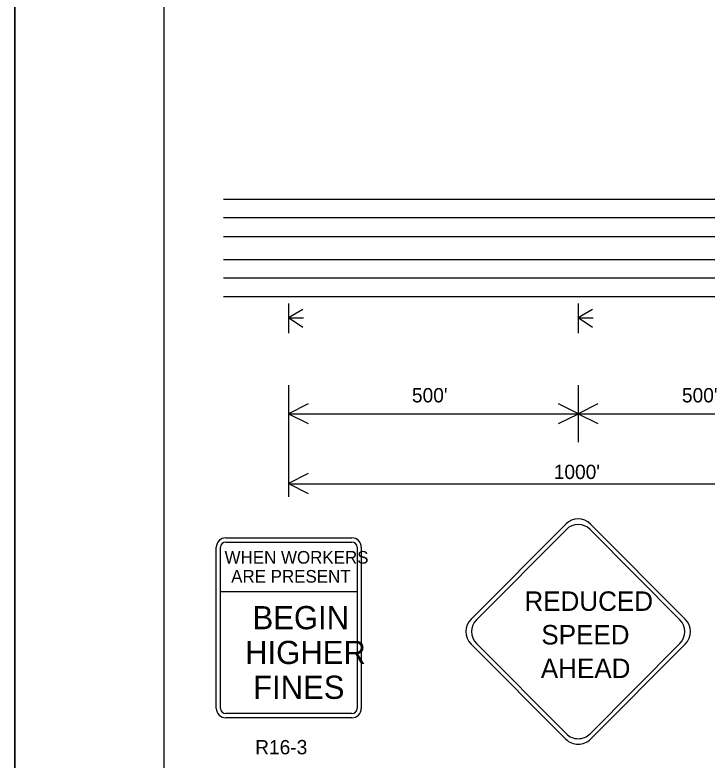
# Model space of a CAD drawing. Extents: x 0 to 34, y 0 to 22.
# Drawn here: x 0 to 5.81, y 4.75 to 11 of the extents above; entities that cross this region are included whole.
import ezdxf

# ---------------------------------------------------------------- set-up
doc = ezdxf.new("R2010")
doc.units = 0
for name, color, linetype in [('Level 1', 7, 'Continuous'), ('PlotBorder', 7, 'Continuous'), ('SHT-BNDRY', 7, 'Continuous'), ('SHT-FENCE', 7, 'Continuous')]:
    doc.layers.add(name, color=color, linetype=linetype)

msp = doc.modelspace()

# ---------------------------------------------------------------- linework, layer by layer
at = {"layer": 'Level 1'}
for p, q in [((1.7496, 9.4549), (32.4255, 9.4549)), ((1.7496, 9.302), (32.4255, 9.302)), ((1.7496, 9.1421), (32.4255, 9.1421)), ((1.7496, 8.9503), (32.4255, 8.9503)), ((1.7496, 8.7939), (32.4255, 8.7939)), ((1.7496, 8.6375), (32.4255, 8.6375)), ((2.2959, 8.5809), (2.2959, 8.4558)), ((4.7241, 8.5809), (4.7241, 8.4558)), ((2.2959, 8.4615), (2.4161, 8.5329)), ((4.7241, 8.4615), (4.8443, 8.5329)), ((2.2959, 8.4615), (2.4147, 8.3807)), ((2.2959, 8.4597), (2.4207, 8.4597)), ((2.2959, 8.4558), (2.2959, 8.3305)), ((4.7241, 8.4615), (4.8429, 8.3807)), ((4.7241, 8.4597), (4.8489, 8.4597)), ((4.7241, 8.4558), (4.7241, 8.3305)), ((2.2959, 8.3305), (2.2959, 8.3305)), ((4.7241, 8.3305), (4.7241, 8.3305)), ((2.2938, 7.8964), (2.2938, 6.9593)), ((4.7239, 7.8964), (4.7239, 7.4177)), ((2.2938, 7.6562), (3.3724, 7.6562)), ((3.3703, 7.6562), (6.072, 7.6562)), ((4.7239, 7.658), (4.7239, 7.6562)), ((2.2936, 7.0683), (15.3496, 7.0683)), ((3.8257, 5.9336), (4.6194, 6.7306)), ((4.8286, 6.7306), (5.6224, 5.9336)), ((3.8706, 5.9283), (4.6248, 6.6854)), ((4.8233, 6.6854), (5.5775, 5.9283)), ((1.7683, 6.6153), (2.8258, 6.6153)), ((1.7683, 6.5799), (2.8258, 6.5799)), ((1.689, 5.1853), (1.689, 6.5357)), ((1.7242, 5.1853), (1.7242, 6.5357)), ((2.8698, 6.5357), (2.8698, 5.1853)), ((2.9051, 6.5357), (2.9051, 5.1853)), ((1.7242, 6.1641), (2.8698, 6.1641)), ((4.6194, 4.9271), (3.8257, 5.724)), ((4.6248, 4.9722), (3.8706, 5.729)), ((5.5775, 5.729), (4.8233, 4.9722)), ((5.6224, 5.724), (4.8286, 4.9271)), ((2.8258, 5.141), (1.7683, 5.141)), ((2.8258, 5.1056), (1.7683, 5.1056))]:
    msp.add_line(p, q, dxfattribs=at)
for points in [[(2.4598, 7.7396), (2.2936, 7.6562), (2.4598, 7.5728)], [(4.5599, 7.5728), (4.726, 7.6562), (4.5599, 7.7396)], [(4.8901, 7.7396), (4.7239, 7.6562), (4.8901, 7.5728)], [(2.4598, 7.155), (2.2936, 7.0716), (2.4598, 6.9882)]]:
    msp.add_lwpolyline(points, dxfattribs=at)
for centre, major_axis, start_param, end_param in [((4.724, 6.6257), (0, 0.1483), 5.497787, 7.068583), ((4.724, 6.5858), (0, 0.1409), 5.497787, 7.068583), ((1.7683, 6.5357), (0, 0.0796), 0, 1.570796), ((1.7683, 6.5357), (0, 0.0442), 0, 1.570796), ((2.8258, 6.5357), (0, 0.0796), 4.712389, 6.283185), ((2.8258, 6.5357), (0, 0.0442), 4.712389, 6.283185), ((3.9302, 5.8288), (0, -0.1483), 3.926991, 5.497787), ((3.9698, 5.8287), (0, -0.1409), 3.926991, 5.497787), ((5.4781, 5.8287), (0, 0.1409), 3.926991, 5.497787), ((5.5178, 5.8288), (0, 0.1483), 3.926991, 5.497787), ((1.7683, 5.1853), (0, -0.0796), 4.712389, 6.283185), ((1.7683, 5.1853), (0, -0.0442), 4.712389, 6.283185), ((2.8258, 5.1853), (0, -0.0442), 0, 1.570796), ((2.8258, 5.1853), (0, -0.0796), 0, 1.570796), ((4.724, 5.0717), (0, 0.1409), 2.356194, 3.926991), ((4.724, 5.032), (0, 0.1483), 2.356194, 3.926991)]:
    msp.add_ellipse(centre, major_axis=major_axis, ratio=0.996122, start_param=start_param, end_param=end_param, dxfattribs=at)
at = {"layer": 'PlotBorder'}
msp.add_lwpolyline([(0, 0), (34, 0), (34, 22), (0, 22)], close=True, dxfattribs=at)
at = {"layer": 'SHT-BNDRY'}
msp.add_lwpolyline([(1.25, 0.5), (33.5, 0.5), (33.5, 21.5), (1.25, 21.5)], close=True, dxfattribs=at)
at = {"layer": 'SHT-FENCE'}
msp.add_lwpolyline([(0, 22), (34, 22), (34, 0), (0, 0)], close=True, dxfattribs=at)

# ---------------------------------------------------------------- texts
at = {"layer": 'Level 1'}
for s, height, p in [("500'", 0.12, (3.3299, 7.7509)), ("500'", 0.12, (5.5943, 7.7509)), ("1000'", 0.12, (4.5191, 7.1083)), ('WHEN WORKERS', 0.106158, (1.7586, 6.3986)), ('ARE PRESENT', 0.106158, (1.8138, 6.2393)), ('REDUCED', 0.16311, (4.2733, 6.0028)), ('BEGIN', 0.19462, (1.993, 5.8487)), ('SPEED', 0.16311, (4.4151, 5.721)), ('HIGHER', 0.19462, (1.9308, 5.5568)), ('AHEAD', 0.16311, (4.4107, 5.4393)), ('FINES', 0.19462, (1.9975, 5.2649)), ('R16-3', 0.12, (2.0151, 4.7999))]:
    msp.add_text(s, height=height, dxfattribs=at).set_placement(p)

doc.saveas('drawing.dxf')
